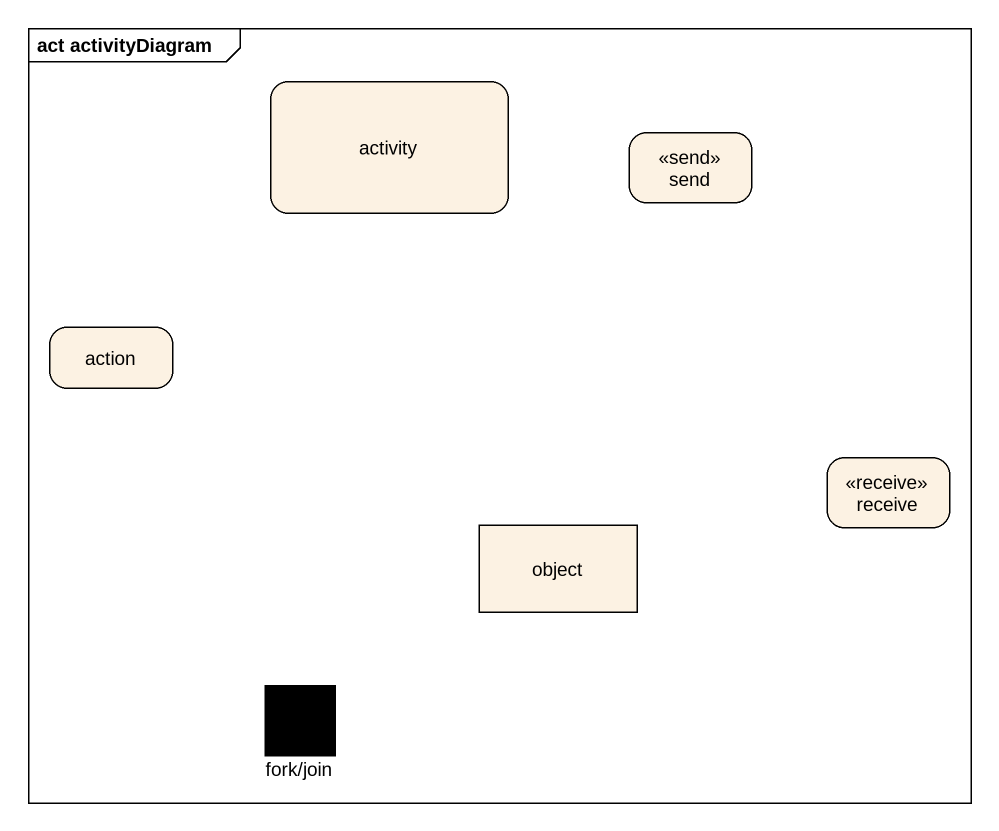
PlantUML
@startuml
mainframe act activityDiagram
hide empty description
state activity
state send <<send>>
state "action" as action_
state receive <<receive>>
state "object" as object_ <<object>>
state "fork/join" as fork_join <<fork>>
@enduml
